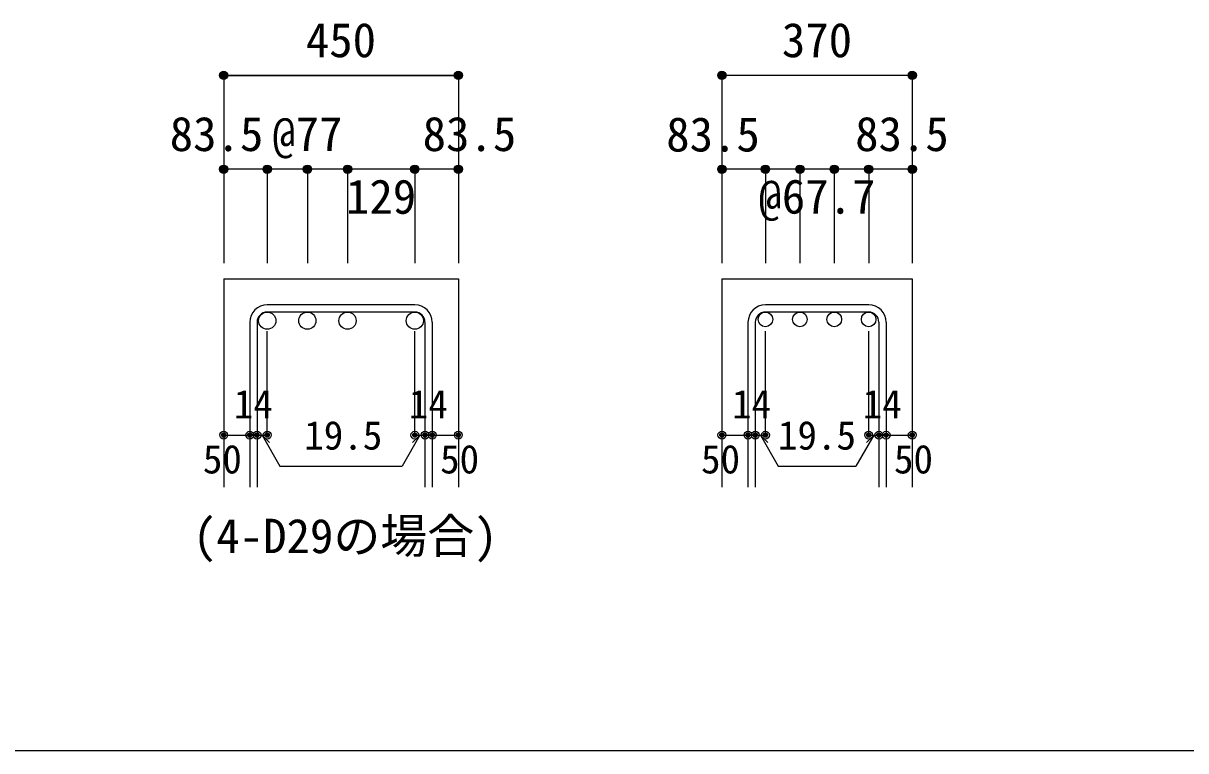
# Model space of a CAD drawing. Units: millimetres at full size, sheet at 1:30; details may follow other scales. Extents: x -5973 to 5954, y -4195 to 4201.
# Drawn here: x -970 to 1259, y 3 to 1398 of the extents above; entities that cross this region are included whole.
import ezdxf
from ezdxf.enums import TextEntityAlignment as Align

# ---------------------------------------------------------------- set-up
doc = ezdxf.new("R2010")
doc.units = ezdxf.units.MM
doc.header["$LTSCALE"] = 30
doc.header["$PDMODE"] = 32
doc.header["$PDSIZE"] = 15
for name, color, linetype in [('0-1_躯体線', 2, 'Continuous'), ('0-5_基礎梁筋', 7, 'Continuous'), ('0-6_スタラップ筋', 7, 'Continuous'), ('0-7_文字', 4, 'Continuous'), ('0-D_寸法', 4, 'Continuous'), ('F-0_枠', 6, 'Continuous')]:
    doc.layers.add(name, color=color, linetype=linetype)
doc.styles.add('ＭＳ ゴシック', font='')
doc.styles.get('ＭＳ ゴシック').set_extended_font_data('MS Gothic')

msp = doc.modelspace()

# ---------------------------------------------------------------- linework, layer by layer
at = {"layer": '0-1_躯体線'}
for p, q in [((-585.46, 908.3), (-585.46, 508.3)), ((-585.46, 908.3), (-135.46, 908.3)), ((-135.46, 908.3), (-135.46, 508.3)), ((369.94, 908.3), (734.94, 908.3)), ((369.94, 908.3), (369.94, 508.3)), ((734.94, 908.3), (734.94, 508.3))]:
    msp.add_line(p, q, dxfattribs=at)
at = {"layer": '0-5_基礎梁筋', "color": 3}
for centre, radius in [((-501.96, 827.8), 16.5), ((-424.96, 827.8), 16.5), ((-347.96, 827.8), 16.5), ((-218.96, 827.8), 16.5), ((453.44, 830.3), 14), ((519.44, 830.3), 14), ((585.44, 830.3), 14), ((651.44, 830.3), 14)]:
    msp.add_circle(centre, radius, dxfattribs=at)
at = {"layer": '0-6_スタラップ筋'}
for p, q in [((-218.96, 858.3), (-501.96, 858.3)), ((651.44, 858.3), (453.44, 858.3)), ((-218.96, 844.3), (-501.96, 844.3)), ((651.44, 844.3), (453.44, 844.3)), ((-535.46, 824.8), (-535.46, 508.3)), ((-521.46, 824.8), (-521.46, 508.3)), ((-199.46, 824.8), (-199.46, 508.3)), ((-185.46, 824.8), (-185.46, 508.3)), ((419.94, 824.8), (419.94, 508.3)), ((433.94, 824.8), (433.94, 508.3)), ((670.94, 824.8), (670.94, 508.3)), ((684.94, 824.8), (684.94, 508.3))]:
    msp.add_line(p, q, dxfattribs=at)
for centre, radius, start, end in [((-501.96, 824.8), 33.5, 90, 180), ((-218.96, 824.8), 33.5, 0, 90), ((453.44, 824.8), 33.5, 90, 180), ((651.44, 824.8), 33.5, 0, 90), ((-501.96, 824.8), 19.5, 90, 180), ((-218.96, 824.8), 19.5, 0, 90), ((453.44, 824.8), 19.5, 90, 180), ((651.44, 824.8), 19.5, 0, 90)]:
    msp.add_arc(centre, radius, start, end, dxfattribs=at)
at = {"layer": '0-D_寸法'}
for p, q in [((-585.46, 1298.3), (-585.46, 1118.3)), ((-135.46, 1298.3), (-585.46, 1298.3)), ((-585.46, 1298.3), (-135.46, 1298.3)), ((-135.46, 1298.3), (-135.46, 1118.3)), ((734.94, 1298.3), (369.94, 1298.3)), ((369.94, 1298.3), (369.94, 1118.3)), ((734.94, 1298.3), (734.94, 1118.3)), ((-585.46, 1118.3), (-585.46, 938.3)), ((-218.96, 1118.3), (-585.46, 1118.3)), ((-501.96, 1118.3), (-501.96, 938.3)), ((-424.96, 1118.3), (-424.96, 938.3)), ((-347.96, 1118.3), (-347.96, 938.3)), ((-135.46, 1118.3), (-218.96, 1118.3)), ((-218.96, 1118.3), (-218.96, 938.3)), ((-135.46, 1118.3), (-135.46, 938.3)), ((453.44, 1118.3), (369.94, 1118.3)), ((369.94, 1118.3), (369.94, 938.3)), ((552.44, 1118.3), (453.44, 1118.3)), ((453.44, 1118.3), (453.44, 938.3)), ((519.44, 1118.3), (519.44, 938.3)), ((651.44, 1118.3), (552.44, 1118.3)), ((585.44, 1118.3), (585.44, 938.3)), ((734.94, 1118.3), (651.44, 1118.3)), ((651.44, 1118.3), (651.44, 938.3)), ((734.94, 1118.3), (734.94, 938.3)), ((-501.96, 608.3), (-501.96, 807.63)), ((-218.96, 608.3), (-218.96, 807.63)), ((453.44, 608.3), (453.44, 807.63)), ((651.44, 608.3), (651.44, 807.63)), ((-585.46, 608.3), (-535.46, 608.3)), ((-535.46, 608.3), (-501.96, 608.3)), ((-511.71, 608.3), (-497.57, 594.16)), ((-511.71, 608.3), (-477.49, 549.02)), ((-209.21, 608.3), (-243.44, 549.02)), ((-209.21, 608.3), (-223.36, 594.16)), ((-218.96, 608.3), (-135.46, 608.3)), ((-199.46, 608.3), (-185.46, 608.3)), ((369.94, 608.3), (419.94, 608.3)), ((419.94, 608.3), (453.44, 608.3)), ((443.69, 608.3), (457.83, 594.16)), ((443.69, 608.3), (477.91, 549.02)), ((661.19, 608.3), (626.96, 549.02)), ((661.19, 608.3), (647.04, 594.16)), ((651.44, 608.3), (734.94, 608.3)), ((670.94, 608.3), (684.94, 608.3)), ((-477.49, 549.02), (-243.44, 549.02)), ((477.91, 549.02), (626.96, 549.02))]:
    msp.add_line(p, q, dxfattribs=at)
for points in [[(-135.46, 1298.3), (-135.46, 1118.3), (-135.46, 938.3)], [(734.94, 1298.3), (734.94, 1118.3), (734.94, 938.3)]]:
    msp.add_lwpolyline(points, dxfattribs=at)
for centre, radius in [((-585.46, 1298.3), 8), ((-585.46, 1298.3), 7.2), ((-585.46, 1298.3), 6.4), ((-585.46, 1298.3), 5.6), ((-585.46, 1298.3), 4.8), ((-585.46, 1298.3), 4), ((-585.46, 1298.3), 3.2), ((-585.46, 1298.3), 2.4), ((-585.46, 1298.3), 1.6), ((-585.46, 1298.3), 0.8), ((-135.46, 1298.3), 8), ((-135.46, 1298.3), 7.2), ((-135.46, 1298.3), 6.4), ((-135.46, 1298.3), 5.6), ((-135.46, 1298.3), 4.8), ((-135.46, 1298.3), 4), ((-135.46, 1298.3), 3.2), ((-135.46, 1298.3), 2.4), ((-135.46, 1298.3), 1.6), ((-135.46, 1298.3), 0.8), ((369.94, 1298.3), 8), ((369.94, 1298.3), 7.2), ((369.94, 1298.3), 6.4), ((369.94, 1298.3), 5.6), ((369.94, 1298.3), 4.8), ((369.94, 1298.3), 4), ((369.94, 1298.3), 3.2), ((369.94, 1298.3), 2.4), ((369.94, 1298.3), 1.6), ((369.94, 1298.3), 0.8), ((734.94, 1298.3), 8), ((734.94, 1298.3), 7.2), ((734.94, 1298.3), 6.4), ((734.94, 1298.3), 5.6), ((734.94, 1298.3), 4.8), ((734.94, 1298.3), 4), ((734.94, 1298.3), 3.2), ((734.94, 1298.3), 2.4), ((734.94, 1298.3), 1.6), ((734.94, 1298.3), 0.8), ((-585.46, 1118.3), 8), ((-585.46, 1118.3), 7.2), ((-585.46, 1118.3), 6.4), ((-585.46, 1118.3), 5.6), ((-585.46, 1118.3), 4.8), ((-585.46, 1118.3), 4), ((-585.46, 1118.3), 3.2), ((-585.46, 1118.3), 2.4), ((-585.46, 1118.3), 1.6), ((-585.46, 1118.3), 0.8), ((-501.96, 1118.3), 8), ((-501.96, 1118.3), 7.2), ((-501.96, 1118.3), 6.4), ((-501.96, 1118.3), 5.6), ((-501.96, 1118.3), 4.8), ((-501.96, 1118.3), 4), ((-501.96, 1118.3), 3.2), ((-501.96, 1118.3), 2.4), ((-501.96, 1118.3), 1.6), ((-501.96, 1118.3), 0.8), ((-424.96, 1118.3), 8), ((-424.96, 1118.3), 7.2), ((-424.96, 1118.3), 6.4), ((-424.96, 1118.3), 5.6), ((-424.96, 1118.3), 4.8), ((-424.96, 1118.3), 4), ((-424.96, 1118.3), 3.2), ((-424.96, 1118.3), 2.4), ((-424.96, 1118.3), 1.6), ((-424.96, 1118.3), 0.8), ((-347.96, 1118.3), 8), ((-347.96, 1118.3), 7.2), ((-347.96, 1118.3), 6.4), ((-347.96, 1118.3), 5.6), ((-347.96, 1118.3), 4.8), ((-347.96, 1118.3), 4), ((-347.96, 1118.3), 3.2), ((-347.96, 1118.3), 2.4), ((-347.96, 1118.3), 1.6), ((-347.96, 1118.3), 0.8), ((-218.96, 1118.3), 8), ((-218.96, 1118.3), 7.2), ((-218.96, 1118.3), 6.4), ((-218.96, 1118.3), 5.6), ((-218.96, 1118.3), 4.8), ((-218.96, 1118.3), 4), ((-218.96, 1118.3), 3.2), ((-218.96, 1118.3), 2.4), ((-218.96, 1118.3), 1.6), ((-218.96, 1118.3), 0.8), ((-135.46, 1118.3), 8), ((-135.46, 1118.3), 7.2), ((-135.46, 1118.3), 6.4), ((-135.46, 1118.3), 5.6), ((-135.46, 1118.3), 4.8), ((-135.46, 1118.3), 4), ((-135.46, 1118.3), 3.2), ((-135.46, 1118.3), 2.4), ((-135.46, 1118.3), 1.6), ((-135.46, 1118.3), 0.8), ((369.94, 1118.3), 8), ((369.94, 1118.3), 7.2), ((369.94, 1118.3), 6.4), ((369.94, 1118.3), 5.6), ((369.94, 1118.3), 4.8), ((369.94, 1118.3), 4), ((369.94, 1118.3), 3.2), ((369.94, 1118.3), 2.4), ((369.94, 1118.3), 1.6), ((369.94, 1118.3), 0.8), ((453.44, 1118.3), 8), ((453.44, 1118.3), 7.2), ((453.44, 1118.3), 6.4), ((453.44, 1118.3), 5.6), ((453.44, 1118.3), 4.8), ((453.44, 1118.3), 4), ((453.44, 1118.3), 3.2), ((453.44, 1118.3), 2.4), ((453.44, 1118.3), 1.6), ((453.44, 1118.3), 0.8), ((519.44, 1118.3), 8), ((519.44, 1118.3), 7.2), ((519.44, 1118.3), 6.4), ((519.44, 1118.3), 5.6), ((519.44, 1118.3), 4.8), ((519.44, 1118.3), 4), ((519.44, 1118.3), 3.2), ((519.44, 1118.3), 2.4), ((519.44, 1118.3), 1.6), ((519.44, 1118.3), 0.8), ((585.44, 1118.3), 8), ((585.44, 1118.3), 7.2), ((585.44, 1118.3), 6.4), ((585.44, 1118.3), 5.6), ((585.44, 1118.3), 4.8), ((585.44, 1118.3), 4), ((585.44, 1118.3), 3.2), ((585.44, 1118.3), 2.4), ((585.44, 1118.3), 1.6), ((585.44, 1118.3), 0.8), ((651.44, 1118.3), 8), ((651.44, 1118.3), 7.2), ((651.44, 1118.3), 6.4), ((651.44, 1118.3), 5.6), ((651.44, 1118.3), 4.8), ((651.44, 1118.3), 4), ((651.44, 1118.3), 3.2), ((651.44, 1118.3), 2.4), ((651.44, 1118.3), 1.6), ((651.44, 1118.3), 0.8), ((734.94, 1118.3), 8), ((734.94, 1118.3), 7.2), ((734.94, 1118.3), 6.4), ((734.94, 1118.3), 5.6), ((734.94, 1118.3), 4.8), ((734.94, 1118.3), 4), ((734.94, 1118.3), 3.2), ((734.94, 1118.3), 2.4), ((734.94, 1118.3), 1.6), ((734.94, 1118.3), 0.8), ((-585.46, 608.3), 4), ((-585.46, 608.3), 3.6), ((-585.46, 608.3), 3.2), ((-585.46, 608.3), 2.8), ((-585.46, 608.3), 2.4), ((-585.46, 608.3), 2), ((-585.46, 608.3), 1.6), ((-585.46, 608.3), 1.2), ((-585.46, 608.3), 0.8), ((-585.46, 608.3), 0.4), ((-535.46, 608.3), 4), ((-535.46, 608.3), 3.6), ((-535.46, 608.3), 3.2), ((-535.46, 608.3), 2.8), ((-535.46, 608.3), 2.4), ((-535.46, 608.3), 2), ((-535.46, 608.3), 1.6), ((-535.46, 608.3), 1.2), ((-535.46, 608.3), 0.8), ((-535.46, 608.3), 0.4), ((-521.46, 608.3), 4), ((-521.46, 608.3), 3.6), ((-521.46, 608.3), 3.2), ((-521.46, 608.3), 2.8), ((-521.46, 608.3), 2.4), ((-521.46, 608.3), 2), ((-521.46, 608.3), 1.6), ((-521.46, 608.3), 1.2), ((-521.46, 608.3), 0.8), ((-521.46, 608.3), 0.4), ((-501.96, 608.3), 4), ((-501.96, 608.3), 3.6), ((-501.96, 608.3), 3.2), ((-501.96, 608.3), 2.8), ((-501.96, 608.3), 2.4), ((-501.96, 608.3), 2), ((-501.96, 608.3), 1.6), ((-501.96, 608.3), 1.2), ((-501.96, 608.3), 0.8), ((-501.96, 608.3), 0.4), ((-218.96, 608.3), 4), ((-218.96, 608.3), 3.6), ((-218.96, 608.3), 3.2), ((-218.96, 608.3), 2.8), ((-218.96, 608.3), 2.4), ((-218.96, 608.3), 2), ((-218.96, 608.3), 1.6), ((-218.96, 608.3), 1.2), ((-218.96, 608.3), 0.8), ((-218.96, 608.3), 0.4), ((-199.46, 608.3), 4), ((-199.46, 608.3), 3.6), ((-199.46, 608.3), 3.2), ((-199.46, 608.3), 2.8), ((-199.46, 608.3), 2.4), ((-199.46, 608.3), 2), ((-199.46, 608.3), 1.6), ((-199.46, 608.3), 1.2), ((-199.46, 608.3), 0.8), ((-199.46, 608.3), 0.4), ((-185.46, 608.3), 4), ((-185.46, 608.3), 3.6), ((-185.46, 608.3), 3.2), ((-185.46, 608.3), 2.8), ((-185.46, 608.3), 2.4), ((-185.46, 608.3), 2), ((-185.46, 608.3), 1.6), ((-185.46, 608.3), 1.2), ((-185.46, 608.3), 0.8), ((-185.46, 608.3), 0.4), ((-135.46, 608.3), 4), ((-135.46, 608.3), 3.6), ((-135.46, 608.3), 3.2), ((-135.46, 608.3), 2.8), ((-135.46, 608.3), 2.4), ((-135.46, 608.3), 2), ((-135.46, 608.3), 1.6), ((-135.46, 608.3), 1.2), ((-135.46, 608.3), 0.8), ((-135.46, 608.3), 0.4), ((369.94, 608.3), 4), ((369.94, 608.3), 3.6), ((369.94, 608.3), 3.2), ((369.94, 608.3), 2.8), ((369.94, 608.3), 2.4), ((369.94, 608.3), 2), ((369.94, 608.3), 1.6), ((369.94, 608.3), 1.2), ((369.94, 608.3), 0.8), ((369.94, 608.3), 0.4), ((419.94, 608.3), 4), ((419.94, 608.3), 3.6), ((419.94, 608.3), 3.2), ((419.94, 608.3), 2.8), ((419.94, 608.3), 2.4), ((419.94, 608.3), 2), ((419.94, 608.3), 1.6), ((419.94, 608.3), 1.2), ((419.94, 608.3), 0.8), ((419.94, 608.3), 0.4), ((433.94, 608.3), 4), ((433.94, 608.3), 3.6), ((433.94, 608.3), 3.2), ((433.94, 608.3), 2.8), ((433.94, 608.3), 2.4), ((433.94, 608.3), 2), ((433.94, 608.3), 1.6), ((433.94, 608.3), 1.2), ((433.94, 608.3), 0.8), ((433.94, 608.3), 0.4), ((453.44, 608.3), 4), ((453.44, 608.3), 3.6), ((453.44, 608.3), 3.2), ((453.44, 608.3), 2.8), ((453.44, 608.3), 2.4), ((453.44, 608.3), 2), ((453.44, 608.3), 1.6), ((453.44, 608.3), 1.2), ((453.44, 608.3), 0.8), ((453.44, 608.3), 0.4), ((651.44, 608.3), 4), ((651.44, 608.3), 3.6), ((651.44, 608.3), 3.2), ((651.44, 608.3), 2.8), ((651.44, 608.3), 2.4), ((651.44, 608.3), 2), ((651.44, 608.3), 1.6), ((651.44, 608.3), 1.2), ((651.44, 608.3), 0.8), ((651.44, 608.3), 0.4), ((670.94, 608.3), 4), ((670.94, 608.3), 3.6), ((670.94, 608.3), 3.2), ((670.94, 608.3), 2.8), ((670.94, 608.3), 2.4), ((670.94, 608.3), 2), ((670.94, 608.3), 1.6), ((670.94, 608.3), 1.2), ((670.94, 608.3), 0.8), ((670.94, 608.3), 0.4), ((684.94, 608.3), 4), ((684.94, 608.3), 3.6), ((684.94, 608.3), 3.2), ((684.94, 608.3), 2.8), ((684.94, 608.3), 2.4), ((684.94, 608.3), 2), ((684.94, 608.3), 1.6), ((684.94, 608.3), 1.2), ((684.94, 608.3), 0.8), ((684.94, 608.3), 0.4), ((734.94, 608.3), 4), ((734.94, 608.3), 3.6), ((734.94, 608.3), 3.2), ((734.94, 608.3), 2.8), ((734.94, 608.3), 2.4), ((734.94, 608.3), 2), ((734.94, 608.3), 1.6), ((734.94, 608.3), 1.2), ((734.94, 608.3), 0.8), ((734.94, 608.3), 0.4)]:
    msp.add_circle(centre, radius, dxfattribs=at)
at = {"layer": '0-D_寸法', "color": 7}
for p in [(-585.46, 1298.3), (-585.46, 1298.3), (-135.46, 1298.3), (-135.46, 1298.3), (369.94, 1298.3), (734.94, 1298.3), (-585.46, 1118.3), (-501.96, 1118.3), (-424.96, 1118.3), (-347.96, 1118.3), (-218.96, 1118.3), (-135.46, 1118.3), (369.94, 1118.3), (453.44, 1118.3), (519.44, 1118.3), (585.44, 1118.3), (651.44, 1118.3), (734.94, 1118.3), (-585.46, 608.3), (-535.46, 608.3), (-521.46, 608.3), (-501.96, 608.3), (-218.96, 608.3), (-199.46, 608.3), (-185.46, 608.3), (-135.46, 608.3), (369.94, 608.3), (419.94, 608.3), (433.94, 608.3), (453.44, 608.3), (651.44, 608.3), (670.94, 608.3), (684.94, 608.3), (734.94, 608.3)]:
    msp.add_point(p, dxfattribs=at)
at = {"layer": 'F-0_枠', "color": 2}
msp.add_line((3723.6, 2.95), (-5972.88, 2.95), dxfattribs=at)

# ---------------------------------------------------------------- texts
at = {"layer": '0-7_文字', "color": 7, "style": 'ＭＳ ゴシック'}
msp.add_text('(4-D29の場合)', height=65.98, dxfattribs=at).set_placement((-644.45, 362.14), align=Align.BOTTOM_LEFT)
at = {"layer": '0-D_寸法', "style": 'ＭＳ ゴシック'}
for s, height, p in [('450', 65.98, (-427.96, 1313.3)), ('370', 65.98, (484.94, 1313.3)), ('83.5', 65.98, (-688.96, 1133.3)), ('@77', 65.98, (-492.46, 1133.3)), ('83.5', 65.98, (-203.96, 1133.3)), ('83.5', 65.98, (263.13, 1132.45)), ('83.5', 65.98, (625.44, 1133.3)), ('129', 65.98, (-350.97, 1013.04)), ('@67.7', 65.98, (439.94, 1013.3)), ('14', 54.99, (-566, 623.75)), ('14', 54.99, (-230.42, 623.75)), ('14', 54.99, (389.4, 623.75)), ('14', 54.99, (639.98, 623.75)), ('19.5', 54.99, (-430.96, 564.02)), ('19.5', 54.99, (477.44, 564.02)), ('50', 54.99, (-625.46, 518.3)), ('50', 54.99, (-170.46, 518.3)), ('50', 54.99, (329.94, 518.3)), ('50', 54.99, (699.94, 518.3))]:
    msp.add_text(s, height=height, dxfattribs=at).set_placement(p, align=Align.BOTTOM_LEFT)

doc.saveas('drawing.dxf')
